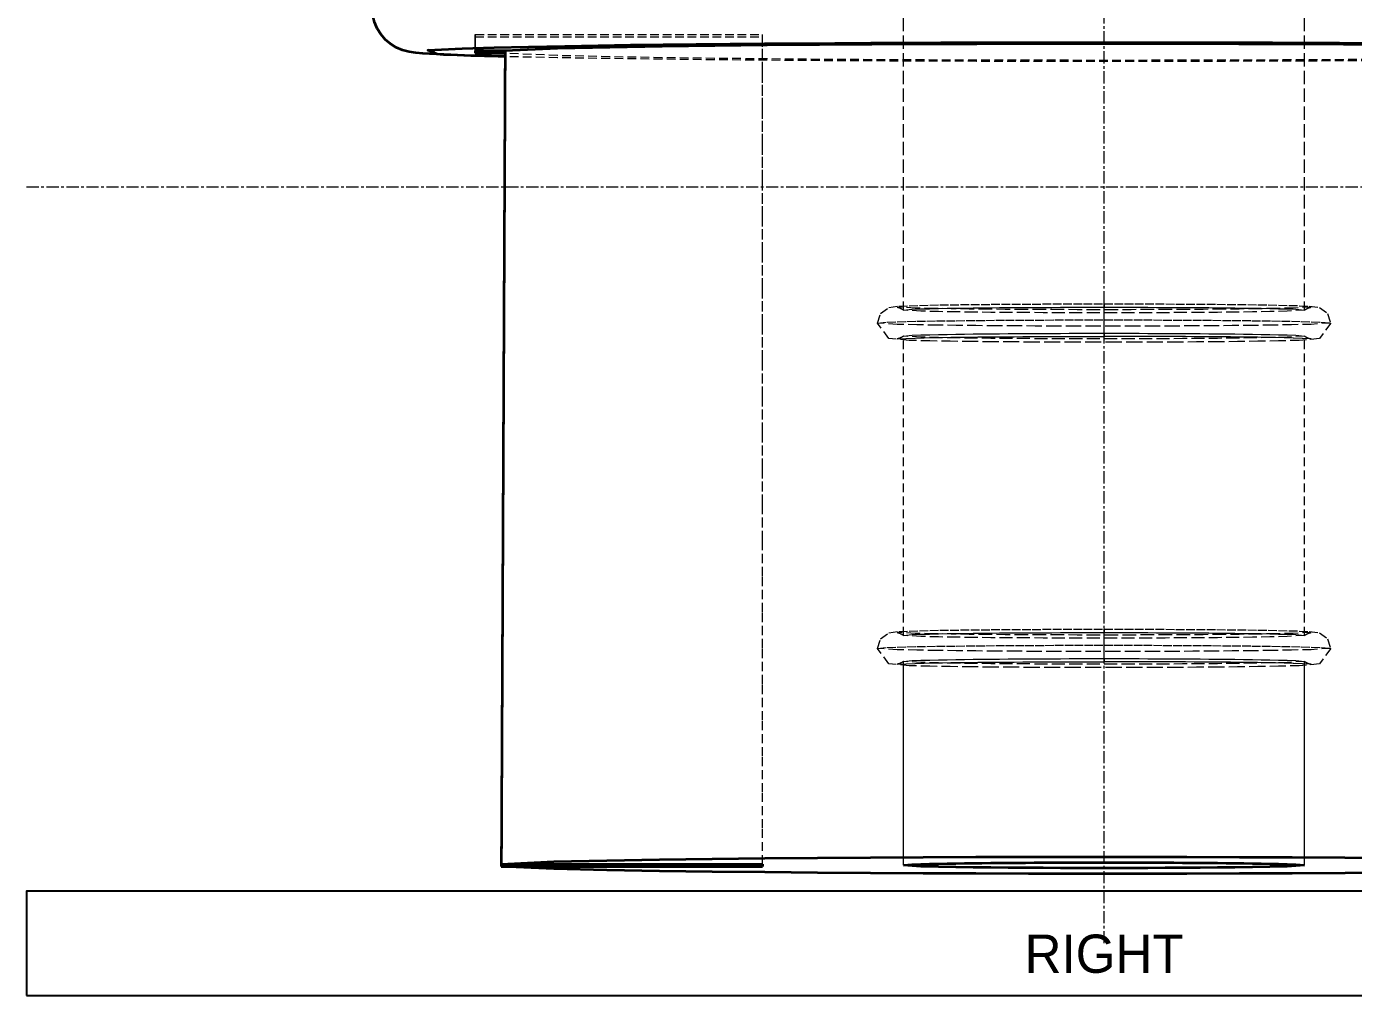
# Model space of a CAD drawing. Header units: millimetres. Extents: x 10 to 410, y 10 to 287.
# Drawn here: x 147 to 223.3, y 187 to 242.7 of the extents above; entities that cross this region are included whole.
import ezdxf
from ezdxf.enums import TextEntityAlignment as Align

# ---------------------------------------------------------------- set-up
doc = ezdxf.new("R2010")
doc.units = ezdxf.units.MM
doc.linetypes.add('CENTER', pattern=[1.15, 0.7, -0.15, 0.15, -0.15])
doc.linetypes.add('DASHED', pattern=[0.75, 0.5, -0.25])
for name, color, linetype, lineweight in [('CENTER', 4, 'CENTER', 13), ('HIDDEN', 8, 'DASHED', 18), ('TITLE_BLOCK', 7, 'CONTINUOUS', 25), ('VISIBLE', 7, 'CONTINUOUS', 35)]:
    doc.layers.add(name, color=color, linetype=linetype, lineweight=lineweight)

msp = doc.modelspace()

# ---------------------------------------------------------------- linework, layer by layer
at = {"layer": 'CENTER'}
for p, q in [((209, 190), (209, 273)), ((147, 233.5), (271, 233.5))]:
    msp.add_line(p, q, dxfattribs=at)
at = {"layer": 'HIDDEN'}
for points in [[(197.46, 226.42), (197.46, 227.44), (197.46, 228.46), (197.46, 229.479), (197.46, 230.499), (197.46, 231.519), (197.46, 232.538), (197.46, 233.558), (197.46, 234.577), (197.46, 235.597), (197.46, 236.617), (197.46, 237.636), (197.46, 238.656), (197.46, 239.676), (197.46, 240.695), (197.46, 241.715), (197.46, 242.734), (197.46, 243.754), (197.46, 244.774), (197.46, 245.793), (197.46, 246.813), (197.46, 247.833), (197.46, 248.852), (197.46, 249.872)], [(220.54, 226.42), (220.54, 227.44), (220.54, 228.46), (220.54, 229.479), (220.54, 230.499), (220.54, 231.519), (220.54, 232.538), (220.54, 233.558), (220.54, 234.577), (220.54, 235.597), (220.54, 236.617), (220.54, 237.636), (220.54, 238.656), (220.54, 239.676), (220.54, 240.695), (220.54, 241.715), (220.54, 242.734), (220.54, 243.754), (220.54, 244.774), (220.54, 245.793), (220.54, 246.813), (220.54, 247.833), (220.54, 248.852), (220.54, 249.872)], [(172.82, 242.127), (172.82, 242.133), (172.82, 242.14), (172.821, 242.146), (172.821, 242.152), (172.821, 242.159), (172.821, 242.165), (172.821, 242.172), (172.821, 242.178), (172.821, 242.184), (172.821, 242.191), (172.821, 242.197), (172.821, 242.204), (172.822, 242.21), (172.822, 242.216), (172.822, 242.223), (172.822, 242.229), (172.822, 242.236), (172.822, 242.242), (172.822, 242.248), (172.822, 242.255), (172.822, 242.261), (172.822, 242.268), (172.823, 242.274)], [(172.82, 241.191), (172.82, 241.232), (172.82, 241.273), (172.82, 241.313), (172.82, 241.354), (172.82, 241.395), (172.82, 241.435), (172.82, 241.476), (172.82, 241.517), (172.82, 241.557), (172.82, 241.598), (172.82, 241.639), (172.82, 241.679), (172.82, 241.72), (172.82, 241.761), (172.82, 241.801), (172.82, 241.842), (172.82, 241.883), (172.82, 241.923), (172.82, 241.964), (172.82, 242.005), (172.82, 242.045), (172.82, 242.086), (172.82, 242.127)], [(172.82, 242.127), (173.539, 242.127), (174.258, 242.127), (174.976, 242.127), (175.695, 242.127), (176.414, 242.127), (177.132, 242.127), (177.851, 242.127), (178.57, 242.127), (179.288, 242.127), (180.007, 242.127), (180.726, 242.127), (181.445, 242.127), (182.163, 242.127), (182.882, 242.127), (183.601, 242.127), (184.319, 242.127), (185.038, 242.127), (185.757, 242.127), (186.475, 242.127), (187.194, 242.127), (187.913, 242.127), (188.631, 242.127), (189.35, 242.127)], [(172.823, 241.338), (172.823, 241.379), (172.823, 241.42), (172.823, 241.46), (172.823, 241.501), (172.823, 241.542), (172.823, 241.582), (172.823, 241.623), (172.823, 241.664), (172.823, 241.704), (172.823, 241.745), (172.823, 241.786), (172.823, 241.826), (172.823, 241.867), (172.823, 241.908), (172.823, 241.949), (172.823, 241.989), (172.823, 242.03), (172.823, 242.071), (172.823, 242.111), (172.823, 242.152), (172.823, 242.193), (172.823, 242.233), (172.823, 242.274)], [(172.823, 242.274), (173.541, 242.274), (174.26, 242.274), (174.979, 242.274), (175.697, 242.274), (176.416, 242.274), (177.135, 242.274), (177.853, 242.274), (178.572, 242.274), (179.291, 242.274), (180.009, 242.274), (180.728, 242.274), (181.447, 242.274), (182.166, 242.274), (182.884, 242.274), (183.603, 242.274), (184.322, 242.274), (185.04, 242.274), (185.759, 242.274), (186.478, 242.274), (187.196, 242.274), (187.915, 242.274), (188.634, 242.274), (189.352, 242.274)], [(189.35, 242.127), (189.35, 242.133), (189.35, 242.14), (189.35, 242.146), (189.351, 242.152), (189.351, 242.159), (189.351, 242.165), (189.351, 242.172), (189.351, 242.178), (189.351, 242.184), (189.351, 242.191), (189.351, 242.197), (189.351, 242.204), (189.351, 242.21), (189.352, 242.216), (189.352, 242.223), (189.352, 242.229), (189.352, 242.235), (189.352, 242.242), (189.352, 242.248), (189.352, 242.255), (189.352, 242.261), (189.352, 242.267), (189.352, 242.274)], [(189.35, 194.56), (189.35, 196.628), (189.35, 198.696), (189.35, 200.765), (189.35, 202.833), (189.35, 204.901), (189.35, 206.969), (189.35, 209.037), (189.35, 211.105), (189.35, 213.173), (189.35, 215.241), (189.35, 217.309), (189.35, 219.378), (189.35, 221.446), (189.35, 223.514), (189.35, 225.582), (189.35, 227.65), (189.35, 229.718), (189.35, 231.786), (189.35, 233.854), (189.35, 235.922), (189.35, 237.991), (189.35, 240.059), (189.35, 242.127)], [(189.352, 194.56), (189.352, 196.635), (189.352, 198.709), (189.352, 200.784), (189.352, 202.858), (189.352, 204.933), (189.352, 207.007), (189.352, 209.082), (189.352, 211.156), (189.352, 213.231), (189.352, 215.305), (189.352, 217.38), (189.352, 219.454), (189.352, 221.529), (189.352, 223.603), (189.352, 225.678), (189.352, 227.752), (189.352, 229.827), (189.352, 231.901), (189.352, 233.976), (189.352, 236.05), (189.352, 238.125), (189.352, 240.199), (189.352, 242.274)], [(243.869, 241.265), (240.869, 241.068), (237.854, 240.993), (234.839, 240.94), (231.824, 240.899), (228.809, 240.866), (225.793, 240.841), (222.778, 240.82), (219.763, 240.804), (216.747, 240.793), (213.732, 240.785), (210.716, 240.781), (207.701, 240.781), (204.685, 240.785), (201.67, 240.792), (198.654, 240.803), (195.639, 240.818), (192.624, 240.838), (189.608, 240.863), (186.593, 240.894), (183.578, 240.934), (180.563, 240.985), (177.548, 241.056), (174.536, 241.191)], [(243.87, 241.004), (240.856, 240.938), (237.842, 240.888), (234.827, 240.848), (231.813, 240.815), (228.798, 240.789), (225.783, 240.767), (222.769, 240.749), (219.754, 240.736), (216.739, 240.726), (213.724, 240.719), (210.71, 240.716), (207.695, 240.715), (204.68, 240.718), (201.666, 240.725), (198.651, 240.734), (195.636, 240.747), (192.621, 240.764), (189.607, 240.785), (186.592, 240.811), (183.578, 240.843), (180.563, 240.882), (177.549, 240.931), (174.535, 240.994)], [(243.87, 241.003), (240.856, 240.937), (237.842, 240.887), (234.827, 240.848), (231.813, 240.815), (228.798, 240.788), (225.783, 240.767), (222.769, 240.749), (219.754, 240.735), (216.739, 240.725), (213.724, 240.719), (210.71, 240.715), (207.695, 240.715), (204.68, 240.718), (201.666, 240.724), (198.651, 240.734), (195.636, 240.747), (192.621, 240.764), (189.607, 240.785), (186.592, 240.811), (183.578, 240.843), (180.563, 240.882), (177.549, 240.93), (174.535, 240.993)], [(195.963, 225.672), (196.143, 226.224), (196.613, 226.566), (197.196, 226.646), (197.786, 226.671), (198.376, 226.688), (198.966, 226.702), (199.556, 226.713), (200.147, 226.722), (200.737, 226.73), (201.327, 226.738), (201.918, 226.744), (202.508, 226.749), (203.099, 226.754), (203.689, 226.759), (204.279, 226.762), (204.87, 226.765), (205.46, 226.768), (206.051, 226.77), (206.641, 226.772), (207.231, 226.774), (207.822, 226.775), (208.412, 226.775), (209.003, 226.776)], [(209.003, 226.776), (209.003, 226.767), (209.003, 226.759), (209.003, 226.75), (209.003, 226.742), (209.003, 226.733), (209.003, 226.725), (209.003, 226.716), (209.002, 226.708), (209.002, 226.699), (209.002, 226.691), (209.002, 226.682), (209.002, 226.674), (209.002, 226.665), (209.002, 226.657), (209.002, 226.648), (209.002, 226.64), (209.002, 226.631), (209.002, 226.623), (209.002, 226.614), (209.002, 226.606), (209.002, 226.598), (209.002, 226.589), (209.002, 226.581)], [(209.003, 225.853), (209.003, 225.893), (209.003, 225.933), (209.003, 225.973), (209.003, 226.013), (209.003, 226.053), (209.003, 226.094), (209.003, 226.134), (209.003, 226.174), (209.003, 226.214), (209.003, 226.254), (209.003, 226.294), (209.003, 226.334), (209.003, 226.374), (209.003, 226.415), (209.003, 226.455), (209.003, 226.495), (209.003, 226.535), (209.003, 226.575), (209.003, 226.615), (209.003, 226.655), (209.003, 226.695), (209.003, 226.735), (209.003, 226.776)], [(209.003, 226.776), (209.593, 226.775), (210.183, 226.775), (210.773, 226.774), (211.363, 226.772), (211.954, 226.77), (212.544, 226.768), (213.134, 226.765), (213.724, 226.762), (214.314, 226.759), (214.904, 226.754), (215.495, 226.749), (216.085, 226.744), (216.675, 226.738), (217.265, 226.73), (217.855, 226.722), (218.445, 226.713), (219.035, 226.702), (219.625, 226.688), (220.215, 226.671), (220.805, 226.646), (221.388, 226.566), (221.857, 226.224), (222.037, 225.672)], [(220.913, 226.582), (219.878, 226.534), (218.842, 226.51), (217.806, 226.493), (216.77, 226.479), (215.734, 226.468), (214.698, 226.46), (213.662, 226.453), (212.626, 226.447), (211.59, 226.444), (210.554, 226.441), (209.518, 226.44), (208.482, 226.44), (207.446, 226.441), (206.41, 226.444), (205.374, 226.447), (204.338, 226.453), (203.302, 226.46), (202.266, 226.468), (201.23, 226.479), (200.194, 226.493), (199.158, 226.51), (198.122, 226.534), (197.087, 226.582)], [(197.087, 226.582), (197.105, 226.579), (197.123, 226.575), (197.14, 226.571), (197.158, 226.567), (197.175, 226.562), (197.192, 226.557), (197.209, 226.551), (197.226, 226.545), (197.243, 226.539), (197.26, 226.532), (197.276, 226.525), (197.293, 226.518), (197.309, 226.511), (197.325, 226.503), (197.341, 226.494), (197.357, 226.486), (197.372, 226.477), (197.388, 226.468), (197.403, 226.458), (197.418, 226.449), (197.433, 226.438), (197.448, 226.428), (197.462, 226.417)], [(197.46, 226.42), (197.958, 226.467), (198.459, 226.486), (198.961, 226.499), (199.463, 226.511), (199.965, 226.52), (200.467, 226.528), (200.969, 226.535), (201.471, 226.542), (201.973, 226.547), (202.475, 226.553), (202.977, 226.557), (203.48, 226.561), (203.982, 226.565), (204.484, 226.568), (204.986, 226.571), (205.488, 226.573), (205.99, 226.575), (206.492, 226.577), (206.994, 226.578), (207.496, 226.579), (207.998, 226.58), (208.5, 226.58), (209.002, 226.581)], [(197.462, 226.417), (197.462, 226.418), (197.462, 226.418), (197.462, 226.418), (197.462, 226.418), (197.462, 226.418), (197.462, 226.418), (197.461, 226.418), (197.461, 226.418), (197.461, 226.418), (197.461, 226.419), (197.461, 226.419), (197.461, 226.419), (197.461, 226.419), (197.461, 226.419), (197.461, 226.419), (197.461, 226.419), (197.46, 226.419), (197.46, 226.42), (197.46, 226.42), (197.46, 226.42), (197.46, 226.42), (197.46, 226.42), (197.46, 226.42)], [(220.538, 226.417), (219.537, 226.355), (218.534, 226.33), (217.531, 226.313), (216.527, 226.299), (215.524, 226.288), (214.52, 226.28), (213.516, 226.273), (212.513, 226.268), (211.509, 226.264), (210.506, 226.262), (209.502, 226.26), (208.498, 226.26), (207.495, 226.262), (206.491, 226.264), (205.487, 226.268), (204.484, 226.273), (203.48, 226.28), (202.477, 226.288), (201.473, 226.299), (200.47, 226.313), (199.466, 226.33), (198.463, 226.355), (197.462, 226.417)], [(209.002, 226.581), (209.504, 226.58), (210.006, 226.58), (210.508, 226.579), (211.01, 226.578), (211.512, 226.577), (212.014, 226.575), (212.515, 226.573), (213.017, 226.571), (213.519, 226.568), (214.021, 226.565), (214.523, 226.561), (215.025, 226.557), (215.526, 226.552), (216.028, 226.547), (216.53, 226.542), (217.032, 226.535), (217.534, 226.528), (218.036, 226.52), (218.537, 226.511), (219.039, 226.499), (219.541, 226.486), (220.042, 226.467), (220.54, 226.42)], [(220.538, 226.417), (220.552, 226.428), (220.567, 226.438), (220.582, 226.449), (220.597, 226.458), (220.612, 226.468), (220.628, 226.477), (220.643, 226.486), (220.659, 226.494), (220.675, 226.503), (220.691, 226.511), (220.707, 226.518), (220.724, 226.525), (220.74, 226.532), (220.757, 226.539), (220.774, 226.545), (220.791, 226.551), (220.808, 226.557), (220.825, 226.562), (220.842, 226.567), (220.86, 226.571), (220.877, 226.575), (220.895, 226.579), (220.913, 226.582)], [(220.54, 226.42), (220.54, 226.42), (220.54, 226.42), (220.54, 226.42), (220.54, 226.42), (220.54, 226.42), (220.54, 226.419), (220.539, 226.419), (220.539, 226.419), (220.539, 226.419), (220.539, 226.419), (220.539, 226.419), (220.539, 226.419), (220.539, 226.419), (220.539, 226.418), (220.539, 226.418), (220.539, 226.418), (220.538, 226.418), (220.538, 226.418), (220.538, 226.418), (220.538, 226.418), (220.538, 226.418), (220.538, 226.418), (220.538, 226.417)], [(195.963, 225.672), (196.525, 225.725), (197.092, 225.746), (197.659, 225.761), (198.226, 225.774), (198.793, 225.785), (199.36, 225.794), (199.927, 225.802), (200.495, 225.809), (201.062, 225.815), (201.629, 225.821), (202.196, 225.826), (202.763, 225.831), (203.331, 225.835), (203.898, 225.838), (204.465, 225.842), (205.032, 225.844), (205.599, 225.847), (206.167, 225.849), (206.734, 225.85), (207.301, 225.851), (207.868, 225.852), (208.436, 225.853), (209.003, 225.853)], [(222.037, 225.672), (220.908, 225.598), (219.775, 225.57), (218.641, 225.55), (217.507, 225.535), (216.373, 225.523), (215.238, 225.513), (214.104, 225.506), (212.97, 225.5), (211.836, 225.495), (210.702, 225.493), (209.568, 225.491), (208.434, 225.491), (207.299, 225.493), (206.165, 225.495), (205.031, 225.5), (203.897, 225.506), (202.763, 225.513), (201.629, 225.523), (200.495, 225.535), (199.361, 225.55), (198.227, 225.57), (197.093, 225.598), (195.963, 225.672)], [(222.037, 225.672), (221.388, 224.778), (220.215, 224.673), (219.035, 224.642), (217.854, 224.622), (216.674, 224.606), (215.493, 224.595), (214.313, 224.585), (213.132, 224.578), (211.951, 224.573), (210.771, 224.57), (209.59, 224.569), (208.41, 224.569), (207.229, 224.57), (206.049, 224.573), (204.868, 224.578), (203.687, 224.585), (202.507, 224.595), (201.326, 224.606), (200.146, 224.622), (198.965, 224.642), (197.785, 224.673), (196.612, 224.778), (195.963, 225.672)], [(209.003, 225.853), (209.57, 225.853), (210.137, 225.852), (210.704, 225.851), (211.271, 225.85), (211.838, 225.849), (212.405, 225.847), (212.972, 225.844), (213.538, 225.842), (214.105, 225.838), (214.672, 225.835), (215.239, 225.831), (215.806, 225.826), (216.373, 225.821), (216.94, 225.815), (217.507, 225.809), (218.074, 225.802), (218.641, 225.794), (219.208, 225.785), (219.775, 225.774), (220.341, 225.761), (220.908, 225.746), (221.475, 225.725), (222.037, 225.672)], [(209.003, 224.904), (209.003, 224.945), (209.003, 224.987), (209.003, 225.028), (209.003, 225.069), (209.003, 225.11), (209.003, 225.152), (209.003, 225.193), (209.003, 225.234), (209.003, 225.275), (209.003, 225.317), (209.003, 225.358), (209.003, 225.399), (209.003, 225.44), (209.003, 225.482), (209.003, 225.523), (209.003, 225.564), (209.003, 225.605), (209.003, 225.647), (209.003, 225.688), (209.003, 225.729), (209.003, 225.77), (209.003, 225.812), (209.003, 225.853)], [(197.462, 224.926), (197.448, 224.916), (197.433, 224.906), (197.418, 224.895), (197.403, 224.886), (197.388, 224.876), (197.372, 224.867), (197.357, 224.858), (197.341, 224.85), (197.325, 224.841), (197.309, 224.833), (197.293, 224.826), (197.276, 224.818), (197.26, 224.812), (197.243, 224.805), (197.226, 224.799), (197.209, 224.793), (197.192, 224.787), (197.175, 224.782), (197.158, 224.777), (197.14, 224.773), (197.123, 224.768), (197.105, 224.765), (197.087, 224.762)], [(197.087, 224.762), (197.605, 224.792), (198.122, 224.81), (198.64, 224.823), (199.158, 224.834), (199.677, 224.843), (200.195, 224.851), (200.713, 224.859), (201.231, 224.865), (201.749, 224.871), (202.267, 224.876), (202.785, 224.88), (203.303, 224.884), (203.821, 224.888), (204.339, 224.891), (204.858, 224.894), (205.376, 224.897), (205.894, 224.899), (206.412, 224.9), (206.93, 224.902), (207.448, 224.903), (207.966, 224.904), (208.484, 224.904), (209.003, 224.904)], [(197.46, 224.924), (197.46, 224.924), (197.46, 224.924), (197.46, 224.924), (197.46, 224.924), (197.46, 224.924), (197.46, 224.924), (197.461, 224.925), (197.461, 224.925), (197.461, 224.925), (197.461, 224.925), (197.461, 224.925), (197.461, 224.925), (197.461, 224.925), (197.461, 224.926), (197.461, 224.926), (197.461, 224.926), (197.462, 224.926), (197.462, 224.926), (197.462, 224.926), (197.462, 224.926), (197.462, 224.926), (197.462, 224.926), (197.462, 224.926)], [(220.54, 224.924), (219.541, 224.858), (218.537, 224.833), (217.534, 224.816), (216.53, 224.802), (215.526, 224.791), (214.522, 224.783), (213.518, 224.776), (212.514, 224.771), (211.51, 224.767), (210.506, 224.765), (209.503, 224.764), (208.499, 224.764), (207.495, 224.765), (206.491, 224.767), (205.487, 224.771), (204.483, 224.776), (203.479, 224.783), (202.475, 224.791), (201.471, 224.802), (200.468, 224.816), (199.464, 224.833), (198.46, 224.858), (197.46, 224.924)], [(197.46, 207.709), (197.46, 208.458), (197.46, 209.206), (197.46, 209.955), (197.46, 210.703), (197.46, 211.451), (197.46, 212.2), (197.46, 212.948), (197.46, 213.697), (197.46, 214.445), (197.46, 215.194), (197.46, 215.942), (197.46, 216.691), (197.46, 217.439), (197.46, 218.187), (197.46, 218.936), (197.46, 219.684), (197.46, 220.433), (197.46, 221.181), (197.46, 221.93), (197.46, 222.678), (197.46, 223.427), (197.46, 224.175), (197.46, 224.924)], [(197.462, 224.926), (197.961, 224.97), (198.463, 224.989), (198.965, 225.003), (199.466, 225.014), (199.968, 225.023), (200.47, 225.031), (200.972, 225.039), (201.474, 225.045), (201.976, 225.051), (202.478, 225.056), (202.979, 225.06), (203.481, 225.064), (203.983, 225.068), (204.485, 225.071), (204.987, 225.074), (205.489, 225.076), (205.991, 225.078), (206.493, 225.08), (206.995, 225.081), (207.497, 225.082), (207.999, 225.083), (208.501, 225.084), (209.002, 225.084)], [(209.002, 225.084), (209.504, 225.084), (210.006, 225.083), (210.508, 225.082), (211.009, 225.081), (211.511, 225.08), (212.013, 225.078), (212.514, 225.076), (213.016, 225.074), (213.518, 225.071), (214.02, 225.068), (214.521, 225.064), (215.023, 225.06), (215.525, 225.056), (216.026, 225.051), (216.528, 225.045), (217.03, 225.039), (217.531, 225.031), (218.033, 225.023), (218.535, 225.014), (219.036, 225.003), (219.538, 224.989), (220.039, 224.97), (220.538, 224.926)], [(209.002, 225.084), (209.002, 225.076), (209.002, 225.068), (209.002, 225.06), (209.002, 225.052), (209.002, 225.045), (209.002, 225.037), (209.002, 225.029), (209.002, 225.021), (209.002, 225.013), (209.002, 225.006), (209.002, 224.998), (209.002, 224.99), (209.002, 224.982), (209.002, 224.974), (209.002, 224.967), (209.003, 224.959), (209.003, 224.951), (209.003, 224.943), (209.003, 224.935), (209.003, 224.928), (209.003, 224.92), (209.003, 224.912), (209.003, 224.904)], [(220.913, 224.762), (220.396, 224.792), (219.878, 224.81), (219.36, 224.823), (218.842, 224.834), (218.325, 224.843), (217.807, 224.851), (217.289, 224.859), (216.771, 224.865), (216.253, 224.871), (215.735, 224.876), (215.217, 224.88), (214.7, 224.884), (214.182, 224.888), (213.664, 224.891), (213.146, 224.894), (212.628, 224.897), (212.11, 224.899), (211.592, 224.9), (211.074, 224.902), (210.556, 224.903), (210.038, 224.904), (209.521, 224.904), (209.003, 224.904)], [(220.538, 224.926), (220.538, 224.926), (220.538, 224.926), (220.538, 224.926), (220.538, 224.926), (220.538, 224.926), (220.538, 224.926), (220.539, 224.926), (220.539, 224.926), (220.539, 224.926), (220.539, 224.925), (220.539, 224.925), (220.539, 224.925), (220.539, 224.925), (220.539, 224.925), (220.539, 224.925), (220.539, 224.925), (220.54, 224.924), (220.54, 224.924), (220.54, 224.924), (220.54, 224.924), (220.54, 224.924), (220.54, 224.924), (220.54, 224.924)], [(220.538, 224.926), (220.552, 224.916), (220.567, 224.906), (220.582, 224.895), (220.597, 224.886), (220.612, 224.876), (220.628, 224.867), (220.643, 224.858), (220.659, 224.85), (220.675, 224.841), (220.691, 224.833), (220.707, 224.826), (220.724, 224.818), (220.74, 224.812), (220.757, 224.805), (220.774, 224.799), (220.791, 224.793), (220.808, 224.787), (220.825, 224.782), (220.842, 224.777), (220.86, 224.773), (220.877, 224.768), (220.895, 224.765), (220.913, 224.762)], [(220.54, 207.709), (220.54, 208.458), (220.54, 209.206), (220.54, 209.955), (220.54, 210.703), (220.54, 211.451), (220.54, 212.2), (220.54, 212.948), (220.54, 213.697), (220.54, 214.445), (220.54, 215.194), (220.54, 215.942), (220.54, 216.691), (220.54, 217.439), (220.54, 218.187), (220.54, 218.936), (220.54, 219.684), (220.54, 220.433), (220.54, 221.181), (220.54, 221.93), (220.54, 222.678), (220.54, 223.427), (220.54, 224.175), (220.54, 224.924)], [(195.963, 206.961), (196.143, 207.513), (196.613, 207.855), (197.196, 207.935), (197.786, 207.96), (198.376, 207.977), (198.966, 207.99), (199.556, 208.002), (200.147, 208.011), (200.737, 208.019), (201.327, 208.026), (201.918, 208.033), (202.508, 208.038), (203.099, 208.043), (203.689, 208.047), (204.279, 208.051), (204.87, 208.054), (205.46, 208.057), (206.051, 208.059), (206.641, 208.061), (207.231, 208.063), (207.822, 208.063), (208.412, 208.064), (209.003, 208.064)], [(220.913, 207.871), (219.878, 207.823), (218.842, 207.799), (217.806, 207.781), (216.77, 207.768), (215.734, 207.757), (214.698, 207.748), (213.662, 207.741), (212.626, 207.736), (211.59, 207.732), (210.554, 207.73), (209.518, 207.729), (208.482, 207.729), (207.446, 207.73), (206.41, 207.732), (205.374, 207.736), (204.338, 207.741), (203.302, 207.748), (202.266, 207.757), (201.23, 207.768), (200.194, 207.781), (199.158, 207.799), (198.122, 207.823), (197.087, 207.871)], [(197.087, 207.871), (197.105, 207.868), (197.123, 207.864), (197.14, 207.86), (197.158, 207.856), (197.175, 207.851), (197.192, 207.846), (197.209, 207.84), (197.226, 207.834), (197.243, 207.828), (197.26, 207.821), (197.276, 207.814), (197.293, 207.807), (197.309, 207.799), (197.325, 207.791), (197.341, 207.783), (197.357, 207.775), (197.372, 207.766), (197.388, 207.757), (197.403, 207.747), (197.418, 207.737), (197.433, 207.727), (197.448, 207.717), (197.462, 207.706)], [(197.46, 207.709), (197.958, 207.756), (198.459, 207.774), (198.961, 207.788), (199.463, 207.799), (199.965, 207.809), (200.467, 207.817), (200.969, 207.824), (201.471, 207.831), (201.973, 207.836), (202.475, 207.841), (202.977, 207.846), (203.48, 207.85), (203.982, 207.853), (204.484, 207.857), (204.986, 207.859), (205.488, 207.862), (205.99, 207.864), (206.492, 207.865), (206.994, 207.867), (207.496, 207.868), (207.998, 207.869), (208.5, 207.869), (209.002, 207.869)], [(197.462, 207.706), (197.462, 207.706), (197.462, 207.706), (197.462, 207.707), (197.462, 207.707), (197.462, 207.707), (197.462, 207.707), (197.461, 207.707), (197.461, 207.707), (197.461, 207.707), (197.461, 207.707), (197.461, 207.707), (197.461, 207.708), (197.461, 207.708), (197.461, 207.708), (197.461, 207.708), (197.461, 207.708), (197.46, 207.708), (197.46, 207.708), (197.46, 207.709), (197.46, 207.709), (197.46, 207.709), (197.46, 207.709), (197.46, 207.709)], [(220.538, 207.706), (219.537, 207.644), (218.534, 207.619), (217.531, 207.601), (216.527, 207.588), (215.524, 207.577), (214.52, 207.569), (213.516, 207.562), (212.513, 207.557), (211.509, 207.553), (210.506, 207.55), (209.502, 207.549), (208.498, 207.549), (207.495, 207.55), (206.491, 207.553), (205.487, 207.557), (204.484, 207.562), (203.48, 207.569), (202.477, 207.577), (201.473, 207.588), (200.47, 207.601), (199.466, 207.619), (198.463, 207.644), (197.462, 207.706)], [(209.003, 208.064), (209.003, 208.056), (209.003, 208.047), (209.003, 208.039), (209.003, 208.03), (209.003, 208.022), (209.003, 208.013), (209.003, 208.005), (209.002, 207.996), (209.002, 207.988), (209.002, 207.98), (209.002, 207.971), (209.002, 207.963), (209.002, 207.954), (209.002, 207.946), (209.002, 207.937), (209.002, 207.929), (209.002, 207.92), (209.002, 207.912), (209.002, 207.903), (209.002, 207.895), (209.002, 207.886), (209.002, 207.878), (209.002, 207.869)], [(209.002, 207.869), (209.504, 207.869), (210.006, 207.869), (210.508, 207.868), (211.01, 207.867), (211.512, 207.865), (212.014, 207.864), (212.515, 207.862), (213.017, 207.859), (213.519, 207.857), (214.021, 207.853), (214.523, 207.85), (215.025, 207.846), (215.526, 207.841), (216.028, 207.836), (216.53, 207.831), (217.032, 207.824), (217.534, 207.817), (218.036, 207.809), (218.537, 207.799), (219.039, 207.788), (219.541, 207.774), (220.042, 207.756), (220.54, 207.709)], [(209.003, 207.142), (209.003, 207.182), (209.003, 207.222), (209.003, 207.262), (209.003, 207.302), (209.003, 207.342), (209.003, 207.382), (209.003, 207.422), (209.003, 207.463), (209.003, 207.503), (209.003, 207.543), (209.003, 207.583), (209.003, 207.623), (209.003, 207.663), (209.003, 207.703), (209.003, 207.743), (209.003, 207.783), (209.003, 207.824), (209.003, 207.864), (209.003, 207.904), (209.003, 207.944), (209.003, 207.984), (209.003, 208.024), (209.003, 208.064)], [(209.003, 208.064), (209.593, 208.064), (210.183, 208.063), (210.773, 208.062), (211.363, 208.061), (211.954, 208.059), (212.544, 208.057), (213.134, 208.054), (213.724, 208.051), (214.314, 208.047), (214.904, 208.043), (215.495, 208.038), (216.085, 208.033), (216.675, 208.026), (217.265, 208.019), (217.855, 208.011), (218.445, 208.001), (219.035, 207.99), (219.625, 207.977), (220.215, 207.96), (220.805, 207.935), (221.388, 207.855), (221.857, 207.513), (222.037, 206.961)], [(220.538, 207.706), (220.552, 207.717), (220.567, 207.727), (220.582, 207.737), (220.597, 207.747), (220.612, 207.757), (220.628, 207.766), (220.643, 207.775), (220.659, 207.783), (220.675, 207.791), (220.691, 207.799), (220.707, 207.807), (220.724, 207.814), (220.74, 207.821), (220.757, 207.828), (220.774, 207.834), (220.791, 207.84), (220.808, 207.846), (220.825, 207.851), (220.842, 207.856), (220.86, 207.86), (220.877, 207.864), (220.895, 207.868), (220.913, 207.871)], [(220.54, 207.709), (220.54, 207.709), (220.54, 207.709), (220.54, 207.709), (220.54, 207.709), (220.54, 207.708), (220.54, 207.708), (220.539, 207.708), (220.539, 207.708), (220.539, 207.708), (220.539, 207.708), (220.539, 207.708), (220.539, 207.707), (220.539, 207.707), (220.539, 207.707), (220.539, 207.707), (220.539, 207.707), (220.538, 207.707), (220.538, 207.707), (220.538, 207.707), (220.538, 207.707), (220.538, 207.706), (220.538, 207.706), (220.538, 207.706)], [(195.963, 206.961), (196.525, 207.013), (197.092, 207.034), (197.659, 207.05), (198.226, 207.063), (198.793, 207.073), (199.36, 207.083), (199.927, 207.091), (200.495, 207.098), (201.062, 207.104), (201.629, 207.11), (202.196, 207.115), (202.763, 207.12), (203.331, 207.124), (203.898, 207.127), (204.465, 207.13), (205.032, 207.133), (205.599, 207.135), (206.167, 207.137), (206.734, 207.139), (207.301, 207.14), (207.868, 207.141), (208.436, 207.141), (209.003, 207.142)], [(222.037, 206.961), (220.908, 206.887), (219.775, 206.859), (218.641, 206.839), (217.507, 206.824), (216.373, 206.812), (215.238, 206.802), (214.104, 206.794), (212.97, 206.788), (211.836, 206.784), (210.702, 206.781), (209.568, 206.78), (208.434, 206.78), (207.299, 206.781), (206.165, 206.784), (205.031, 206.788), (203.897, 206.794), (202.763, 206.802), (201.629, 206.812), (200.495, 206.824), (199.361, 206.839), (198.227, 206.859), (197.093, 206.887), (195.963, 206.961)], [(222.037, 206.961), (221.388, 206.066), (220.215, 205.961), (219.035, 205.931), (217.854, 205.911), (216.674, 205.895), (215.493, 205.883), (214.313, 205.874), (213.132, 205.867), (211.951, 205.862), (210.771, 205.859), (209.59, 205.857), (208.41, 205.857), (207.229, 205.859), (206.049, 205.862), (204.868, 205.867), (203.687, 205.874), (202.507, 205.883), (201.326, 205.895), (200.146, 205.911), (198.965, 205.931), (197.785, 205.962), (196.612, 206.066), (195.963, 206.961)], [(209.003, 206.193), (209.003, 206.234), (209.003, 206.275), (209.003, 206.317), (209.003, 206.358), (209.003, 206.399), (209.003, 206.44), (209.003, 206.482), (209.003, 206.523), (209.003, 206.564), (209.003, 206.605), (209.003, 206.647), (209.003, 206.688), (209.003, 206.729), (209.003, 206.77), (209.003, 206.812), (209.003, 206.853), (209.003, 206.894), (209.003, 206.935), (209.003, 206.977), (209.003, 207.018), (209.003, 207.059), (209.003, 207.1), (209.003, 207.142)], [(209.003, 207.142), (209.57, 207.141), (210.137, 207.141), (210.704, 207.14), (211.271, 207.139), (211.838, 207.137), (212.405, 207.135), (212.972, 207.133), (213.538, 207.13), (214.105, 207.127), (214.672, 207.124), (215.239, 207.12), (215.806, 207.115), (216.373, 207.11), (216.94, 207.104), (217.507, 207.098), (218.074, 207.091), (218.641, 207.083), (219.208, 207.073), (219.775, 207.063), (220.341, 207.05), (220.908, 207.034), (221.475, 207.013), (222.037, 206.961)], [(197.462, 206.215), (197.448, 206.205), (197.433, 206.194), (197.418, 206.184), (197.403, 206.174), (197.388, 206.165), (197.372, 206.156), (197.357, 206.147), (197.341, 206.138), (197.325, 206.13), (197.309, 206.122), (197.293, 206.115), (197.276, 206.107), (197.26, 206.1), (197.243, 206.094), (197.226, 206.087), (197.209, 206.081), (197.192, 206.076), (197.175, 206.071), (197.158, 206.066), (197.14, 206.061), (197.123, 206.057), (197.105, 206.054), (197.087, 206.051)], [(197.087, 206.051), (197.605, 206.081), (198.122, 206.098), (198.64, 206.112), (199.158, 206.123), (199.677, 206.132), (200.195, 206.14), (200.713, 206.147), (201.231, 206.154), (201.749, 206.159), (202.267, 206.165), (202.785, 206.169), (203.303, 206.173), (203.821, 206.177), (204.339, 206.18), (204.858, 206.183), (205.376, 206.185), (205.894, 206.187), (206.412, 206.189), (206.93, 206.191), (207.448, 206.192), (207.966, 206.192), (208.484, 206.193), (209.003, 206.193)], [(197.46, 206.212), (197.46, 206.212), (197.46, 206.213), (197.46, 206.213), (197.46, 206.213), (197.46, 206.213), (197.46, 206.213), (197.461, 206.213), (197.461, 206.213), (197.461, 206.214), (197.461, 206.214), (197.461, 206.214), (197.461, 206.214), (197.461, 206.214), (197.461, 206.214), (197.461, 206.214), (197.461, 206.215), (197.462, 206.215), (197.462, 206.215), (197.462, 206.215), (197.462, 206.215), (197.462, 206.215), (197.462, 206.215), (197.462, 206.215)], [(220.54, 206.212), (219.541, 206.147), (218.537, 206.122), (217.534, 206.104), (216.53, 206.091), (215.526, 206.08), (214.522, 206.072), (213.518, 206.065), (212.514, 206.06), (211.51, 206.056), (210.506, 206.054), (209.503, 206.052), (208.499, 206.052), (207.495, 206.054), (206.491, 206.056), (205.487, 206.06), (204.483, 206.065), (203.479, 206.072), (202.475, 206.08), (201.471, 206.091), (200.468, 206.104), (199.464, 206.122), (198.46, 206.147), (197.46, 206.212)], [(197.46, 194.487), (197.46, 194.996), (197.46, 195.506), (197.46, 196.016), (197.46, 196.526), (197.46, 197.036), (197.46, 197.545), (197.46, 198.055), (197.46, 198.565), (197.46, 199.075), (197.46, 199.585), (197.46, 200.095), (197.46, 200.604), (197.46, 201.114), (197.46, 201.624), (197.46, 202.134), (197.46, 202.644), (197.46, 203.153), (197.46, 203.663), (197.46, 204.173), (197.46, 204.683), (197.46, 205.193), (197.46, 205.702), (197.46, 206.212)], [(197.462, 206.215), (197.961, 206.259), (198.463, 206.278), (198.965, 206.291), (199.466, 206.302), (199.968, 206.312), (200.47, 206.32), (200.972, 206.327), (201.474, 206.334), (201.976, 206.339), (202.478, 206.344), (202.979, 206.349), (203.481, 206.353), (203.983, 206.356), (204.485, 206.36), (204.987, 206.362), (205.489, 206.365), (205.991, 206.367), (206.493, 206.369), (206.995, 206.37), (207.497, 206.371), (207.999, 206.372), (208.501, 206.372), (209.002, 206.372)], [(209.002, 206.372), (209.504, 206.372), (210.006, 206.372), (210.508, 206.371), (211.009, 206.37), (211.511, 206.369), (212.013, 206.367), (212.514, 206.365), (213.016, 206.362), (213.518, 206.36), (214.02, 206.356), (214.521, 206.353), (215.023, 206.349), (215.525, 206.344), (216.026, 206.339), (216.528, 206.334), (217.03, 206.327), (217.531, 206.32), (218.033, 206.312), (218.535, 206.302), (219.036, 206.291), (219.538, 206.278), (220.039, 206.259), (220.538, 206.215)], [(209.002, 206.372), (209.002, 206.365), (209.002, 206.357), (209.002, 206.349), (209.002, 206.341), (209.002, 206.333), (209.002, 206.326), (209.002, 206.318), (209.002, 206.31), (209.002, 206.302), (209.002, 206.294), (209.002, 206.287), (209.002, 206.279), (209.002, 206.271), (209.002, 206.263), (209.002, 206.255), (209.003, 206.248), (209.003, 206.24), (209.003, 206.232), (209.003, 206.224), (209.003, 206.216), (209.003, 206.209), (209.003, 206.201), (209.003, 206.193)], [(220.913, 206.051), (220.396, 206.081), (219.878, 206.098), (219.36, 206.112), (218.842, 206.123), (218.325, 206.132), (217.807, 206.14), (217.289, 206.147), (216.771, 206.154), (216.253, 206.159), (215.735, 206.165), (215.217, 206.169), (214.7, 206.173), (214.182, 206.177), (213.664, 206.18), (213.146, 206.183), (212.628, 206.185), (212.11, 206.187), (211.592, 206.189), (211.074, 206.191), (210.556, 206.192), (210.038, 206.192), (209.521, 206.193), (209.003, 206.193)], [(220.538, 206.215), (220.538, 206.215), (220.538, 206.215), (220.538, 206.215), (220.538, 206.215), (220.538, 206.215), (220.538, 206.215), (220.539, 206.215), (220.539, 206.214), (220.539, 206.214), (220.539, 206.214), (220.539, 206.214), (220.539, 206.214), (220.539, 206.214), (220.539, 206.214), (220.539, 206.213), (220.539, 206.213), (220.54, 206.213), (220.54, 206.213), (220.54, 206.213), (220.54, 206.213), (220.54, 206.213), (220.54, 206.212), (220.54, 206.212)], [(220.538, 206.215), (220.552, 206.205), (220.567, 206.194), (220.582, 206.184), (220.597, 206.174), (220.612, 206.165), (220.628, 206.156), (220.643, 206.147), (220.659, 206.138), (220.675, 206.13), (220.691, 206.122), (220.707, 206.115), (220.724, 206.107), (220.74, 206.1), (220.757, 206.094), (220.774, 206.087), (220.791, 206.081), (220.808, 206.076), (220.825, 206.071), (220.842, 206.066), (220.86, 206.061), (220.877, 206.057), (220.895, 206.054), (220.913, 206.051)], [(220.54, 194.487), (220.54, 194.996), (220.54, 195.506), (220.54, 196.016), (220.54, 196.526), (220.54, 197.036), (220.54, 197.545), (220.54, 198.055), (220.54, 198.565), (220.54, 199.075), (220.54, 199.585), (220.54, 200.095), (220.54, 200.604), (220.54, 201.114), (220.54, 201.624), (220.54, 202.134), (220.54, 202.644), (220.54, 203.153), (220.54, 203.663), (220.54, 204.173), (220.54, 204.683), (220.54, 205.193), (220.54, 205.702), (220.54, 206.212)]]:
    msp.add_lwpolyline(points, dxfattribs=at)
at = {"layer": 'TITLE_BLOCK'}
msp.add_lwpolyline([(147, 187), (271, 187), (271, 193), (147, 193)], close=True, dxfattribs=at)
at = {"layer": 'VISIBLE'}
for points in [[(174.535, 240.993), (174.14, 241.003), (173.745, 241.013), (173.351, 241.024), (172.956, 241.035), (172.561, 241.048), (172.167, 241.061), (171.772, 241.075), (171.378, 241.09), (170.983, 241.107), (170.589, 241.127), (170.195, 241.149), (169.801, 241.176), (169.408, 241.213), (169.017, 241.271), (168.635, 241.37), (168.271, 241.522), (167.935, 241.728), (167.634, 241.983), (167.378, 242.283), (167.171, 242.619), (167.019, 242.983), (166.927, 243.366), (166.896, 243.76)], [(174.535, 240.994), (172.585, 241.048), (170.636, 241.128), (170.082, 241.367), (172.071, 241.463), (173.911, 241.52), (175.875, 241.566), (177.974, 241.606), (179.899, 241.638), (181.743, 241.664), (183.621, 241.687), (185.535, 241.708), (187.485, 241.726), (189.466, 241.743), (191.478, 241.758), (193.517, 241.771), (195.577, 241.782), (197.632, 241.791), (199.6, 241.799), (201.489, 241.804), (203.363, 241.809), (205.239, 241.812), (207.12, 241.814), (209.009, 241.814)], [(172.823, 241.338), (172.822, 241.332), (172.822, 241.326), (172.822, 241.319), (172.822, 241.313), (172.822, 241.306), (172.822, 241.3), (172.822, 241.294), (172.822, 241.287), (172.822, 241.281), (172.822, 241.274), (172.821, 241.268), (172.821, 241.262), (172.821, 241.255), (172.821, 241.249), (172.821, 241.242), (172.821, 241.236), (172.821, 241.23), (172.821, 241.223), (172.821, 241.217), (172.821, 241.21), (172.82, 241.204), (172.82, 241.198), (172.82, 241.191)], [(172.823, 241.338), (172.897, 241.338), (172.972, 241.338), (173.046, 241.338), (173.121, 241.338), (173.195, 241.338), (173.27, 241.338), (173.345, 241.338), (173.419, 241.338), (173.494, 241.338), (173.568, 241.338), (173.643, 241.338), (173.718, 241.338), (173.792, 241.338), (173.867, 241.338), (173.941, 241.338), (174.016, 241.338), (174.09, 241.338), (174.165, 241.338), (174.24, 241.338), (174.314, 241.338), (174.389, 241.338), (174.463, 241.338), (174.538, 241.338)], [(174.538, 241.338), (174.528, 239.305), (174.519, 237.271), (174.509, 235.237), (174.5, 233.203), (174.49, 231.169), (174.48, 229.135), (174.471, 227.102), (174.461, 225.068), (174.452, 223.034), (174.442, 221), (174.432, 218.966), (174.423, 216.932), (174.413, 214.899), (174.404, 212.865), (174.394, 210.831), (174.384, 208.797), (174.375, 206.763), (174.365, 204.729), (174.355, 202.696), (174.346, 200.662), (174.336, 198.628), (174.327, 196.594), (174.317, 194.56)], [(174.538, 241.338), (177.55, 241.474), (180.564, 241.545), (183.579, 241.596), (186.594, 241.635), (189.609, 241.667), (192.624, 241.692), (195.639, 241.712), (198.655, 241.727), (201.67, 241.738), (204.685, 241.745), (207.7, 241.748), (210.716, 241.748), (213.731, 241.744), (216.746, 241.736), (219.761, 241.725), (222.777, 241.709), (225.792, 241.689), (228.807, 241.663), (231.822, 241.631), (234.837, 241.59), (237.852, 241.536), (240.866, 241.461), (243.869, 241.265)], [(209.009, 241.814), (210.943, 241.814), (212.878, 241.812), (214.813, 241.808), (216.748, 241.804), (218.682, 241.798), (220.617, 241.79), (222.552, 241.781), (224.487, 241.771), (226.421, 241.758), (228.356, 241.744), (230.291, 241.728), (232.225, 241.71), (234.16, 241.689), (236.095, 241.666), (238.029, 241.639), (239.964, 241.607), (241.898, 241.571), (243.832, 241.526), (245.766, 241.469), (247.699, 241.382), (247.67, 241.146), (245.784, 241.061), (243.87, 241.004)], [(172.82, 241.191), (172.895, 241.191), (172.969, 241.191), (173.044, 241.191), (173.119, 241.191), (173.193, 241.191), (173.268, 241.191), (173.342, 241.191), (173.417, 241.191), (173.492, 241.191), (173.566, 241.191), (173.641, 241.191), (173.715, 241.191), (173.79, 241.191), (173.864, 241.191), (173.939, 241.191), (174.014, 241.191), (174.088, 241.191), (174.163, 241.191), (174.237, 241.191), (174.312, 241.191), (174.386, 241.191), (174.461, 241.191), (174.536, 241.191)], [(174.536, 241.191), (174.526, 239.157), (174.516, 237.124), (174.507, 235.09), (174.497, 233.056), (174.488, 231.022), (174.478, 228.988), (174.468, 226.954), (174.459, 224.921), (174.449, 222.887), (174.44, 220.853), (174.43, 218.819), (174.42, 216.785), (174.411, 214.751), (174.401, 212.718), (174.392, 210.684), (174.382, 208.65), (174.372, 206.616), (174.363, 204.582), (174.353, 202.548), (174.344, 200.515), (174.334, 198.481), (174.324, 196.447), (174.315, 194.413)], [(174.317, 194.56), (177.348, 194.697), (180.382, 194.768), (183.415, 194.82), (186.45, 194.86), (189.484, 194.891), (192.518, 194.916), (195.552, 194.936), (198.587, 194.952), (201.621, 194.963), (204.655, 194.97), (207.69, 194.973), (210.724, 194.973), (213.758, 194.969), (216.793, 194.961), (219.827, 194.95), (222.861, 194.934), (225.896, 194.913), (228.93, 194.887), (231.964, 194.855), (234.998, 194.814), (238.032, 194.76), (241.065, 194.684), (244.087, 194.487)], [(244.087, 194.487), (241.068, 194.289), (238.034, 194.213), (235, 194.16), (231.966, 194.118), (228.932, 194.086), (225.897, 194.06), (222.863, 194.039), (219.828, 194.023), (216.794, 194.012), (213.759, 194.004), (210.725, 194), (207.69, 194), (204.655, 194.003), (201.621, 194.011), (198.586, 194.022), (195.552, 194.037), (192.517, 194.057), (189.483, 194.082), (186.448, 194.114), (183.414, 194.153), (180.38, 194.205), (177.346, 194.277), (174.315, 194.413)], [(174.315, 194.413), (174.968, 194.413), (175.622, 194.413), (176.276, 194.413), (176.93, 194.413), (177.583, 194.413), (178.237, 194.413), (178.891, 194.413), (179.544, 194.413), (180.198, 194.413), (180.852, 194.413), (181.506, 194.413), (182.159, 194.413), (182.813, 194.413), (183.467, 194.413), (184.12, 194.413), (184.774, 194.413), (185.428, 194.413), (186.082, 194.413), (186.735, 194.413), (187.389, 194.413), (188.043, 194.413), (188.696, 194.413), (189.35, 194.413)], [(174.317, 194.56), (174.971, 194.56), (175.625, 194.56), (176.278, 194.56), (176.932, 194.56), (177.586, 194.56), (178.239, 194.56), (178.893, 194.56), (179.547, 194.56), (180.2, 194.56), (180.854, 194.56), (181.508, 194.56), (182.162, 194.56), (182.815, 194.56), (183.469, 194.56), (184.123, 194.56), (184.776, 194.56), (185.43, 194.56), (186.084, 194.56), (186.738, 194.56), (187.391, 194.56), (188.045, 194.56), (188.699, 194.56), (189.352, 194.56)], [(189.35, 194.413), (189.35, 194.419), (189.35, 194.426), (189.35, 194.432), (189.35, 194.439), (189.35, 194.445), (189.35, 194.451), (189.35, 194.458), (189.35, 194.464), (189.35, 194.471), (189.35, 194.477), (189.35, 194.483), (189.35, 194.49), (189.35, 194.496), (189.35, 194.503), (189.35, 194.509), (189.35, 194.515), (189.35, 194.522), (189.35, 194.528), (189.35, 194.535), (189.35, 194.541), (189.35, 194.547), (189.35, 194.554), (189.35, 194.56)], [(189.352, 194.56), (189.352, 194.554), (189.352, 194.547), (189.352, 194.541), (189.352, 194.535), (189.352, 194.528), (189.352, 194.522), (189.352, 194.515), (189.352, 194.509), (189.352, 194.503), (189.351, 194.496), (189.351, 194.49), (189.351, 194.483), (189.351, 194.477), (189.351, 194.471), (189.351, 194.464), (189.351, 194.458), (189.351, 194.451), (189.351, 194.445), (189.351, 194.439), (189.35, 194.432), (189.35, 194.426), (189.35, 194.419), (189.35, 194.413)], [(197.46, 194.487), (197.958, 194.533), (198.459, 194.552), (198.961, 194.566), (199.463, 194.577), (199.965, 194.586), (200.467, 194.594), (200.969, 194.602), (201.471, 194.608), (201.973, 194.614), (202.475, 194.619), (202.977, 194.623), (203.48, 194.627), (203.982, 194.631), (204.484, 194.634), (204.986, 194.637), (205.488, 194.639), (205.99, 194.641), (206.492, 194.643), (206.994, 194.644), (207.496, 194.645), (207.998, 194.646), (208.5, 194.647), (209.002, 194.647)], [(220.54, 194.487), (219.541, 194.421), (218.537, 194.396), (217.534, 194.379), (216.53, 194.365), (215.526, 194.354), (214.522, 194.346), (213.518, 194.339), (212.514, 194.334), (211.51, 194.33), (210.506, 194.328), (209.503, 194.327), (208.499, 194.327), (207.495, 194.328), (206.491, 194.33), (205.487, 194.334), (204.483, 194.339), (203.479, 194.346), (202.475, 194.354), (201.471, 194.365), (200.468, 194.379), (199.464, 194.396), (198.46, 194.421), (197.46, 194.487)], [(209.002, 194.647), (209.504, 194.647), (210.006, 194.646), (210.508, 194.645), (211.01, 194.644), (211.512, 194.643), (212.014, 194.641), (212.515, 194.639), (213.017, 194.637), (213.519, 194.634), (214.021, 194.631), (214.523, 194.627), (215.025, 194.623), (215.526, 194.619), (216.028, 194.614), (216.53, 194.608), (217.032, 194.602), (217.534, 194.594), (218.036, 194.586), (218.537, 194.577), (219.039, 194.566), (219.541, 194.552), (220.042, 194.533), (220.54, 194.487)]]:
    msp.add_lwpolyline(points, dxfattribs=at)

# ---------------------------------------------------------------- texts
at = {"layer": 'TITLE_BLOCK'}
msp.add_text('RIGHT', height=2.2, dxfattribs=at).set_placement((209, 189.4), align=Align.MIDDLE_CENTER)

doc.saveas('drawing.dxf')
